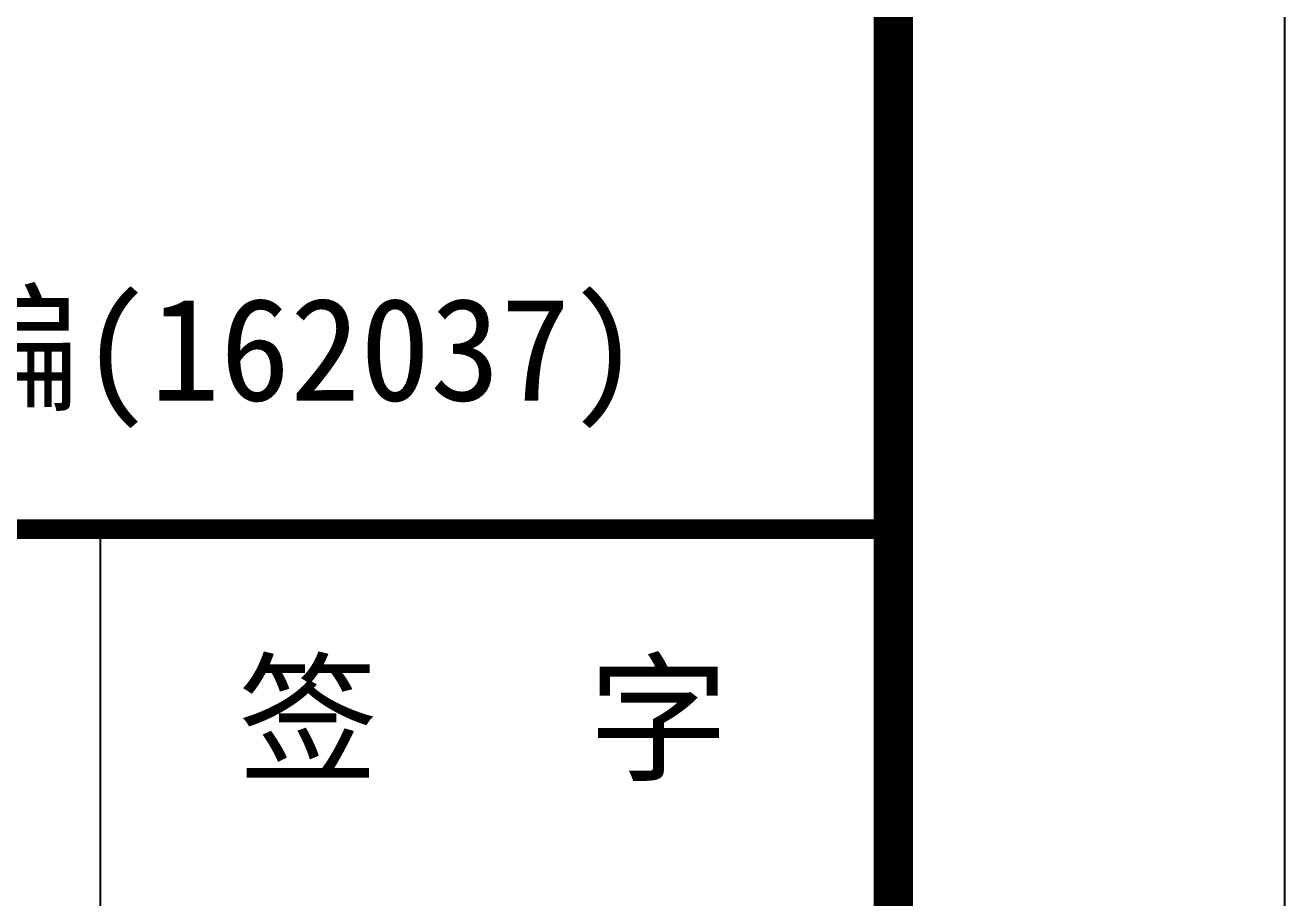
# Model space of a CAD drawing. Extents: x 69728788 to 149766163, y 20718153 to 43663798.
# Drawn here: x 74927742 to 74932569, y 21523769 to 21527114 of the extents above; entities that cross this region are included whole.
import ezdxf

# ---------------------------------------------------------------- set-up
doc = ezdxf.new("R2010")
doc.units = 0
doc.header["$LTSCALE"] = 1000
doc.header["$MEASUREMENT"] = 0
doc.layers.add('PUB_TITLE', color=4, linetype='CONTINUOUS')
doc.layers.add('图框', color=253, linetype='CONTINUOUS')
doc.styles.add('STYLE-黑体', font='simhei.ttf')
doc.styles.add('黑体', font='simhei.ttf', dxfattribs={"width": 0.6, "height": 4.3})

msp = doc.modelspace()

# ---------------------------------------------------------------- linework, layer by layer
at = {"layer": 'PUB_TITLE'}
msp.add_lwpolyline([(74843468.9, 21476808.9), (74932568.9, 21476808.9), (74932568.9, 21539808.9), (74843468.9, 21539808.9)], close=True, dxfattribs=at)
at = {"layer": 'PUB_TITLE', "const_width": 150}
msp.add_lwpolyline([(74847218.9, 21478308.9), (74931068.9, 21478308.9), (74931068.9, 21538308.9), (74847218.9, 21538308.9)], close=True, dxfattribs=at)
at = {"layer": '图框', "color": 0, "const_width": 75}
msp.add_lwpolyline([(74922055.1, 21525181.7), (74931068.9, 21525181.7), (74931068.9, 21509942.9), (74922055.1, 21509942.9)], close=True, dxfattribs=at)
at = {"layer": '图框', "color": 0}
msp.add_lwpolyline([(74928031.1, 21523687.7), (74928031.1, 21525181.7)], dxfattribs=at)

# ---------------------------------------------------------------- texts
at = {"layer": '图框', "color": 4, "style": '黑体'}
msp.add_text('证书编号：皖 城规编(162037)', height=394.416, dxfattribs=at).set_placement((74922842.5, 21525674.4))
at = {"layer": '图框', "color": 0, "style": 'STYLE-黑体'}
msp.add_text('签   字', height=394.42, dxfattribs=at).set_placement((74928557.4, 21524259))

doc.saveas('drawing.dxf')
